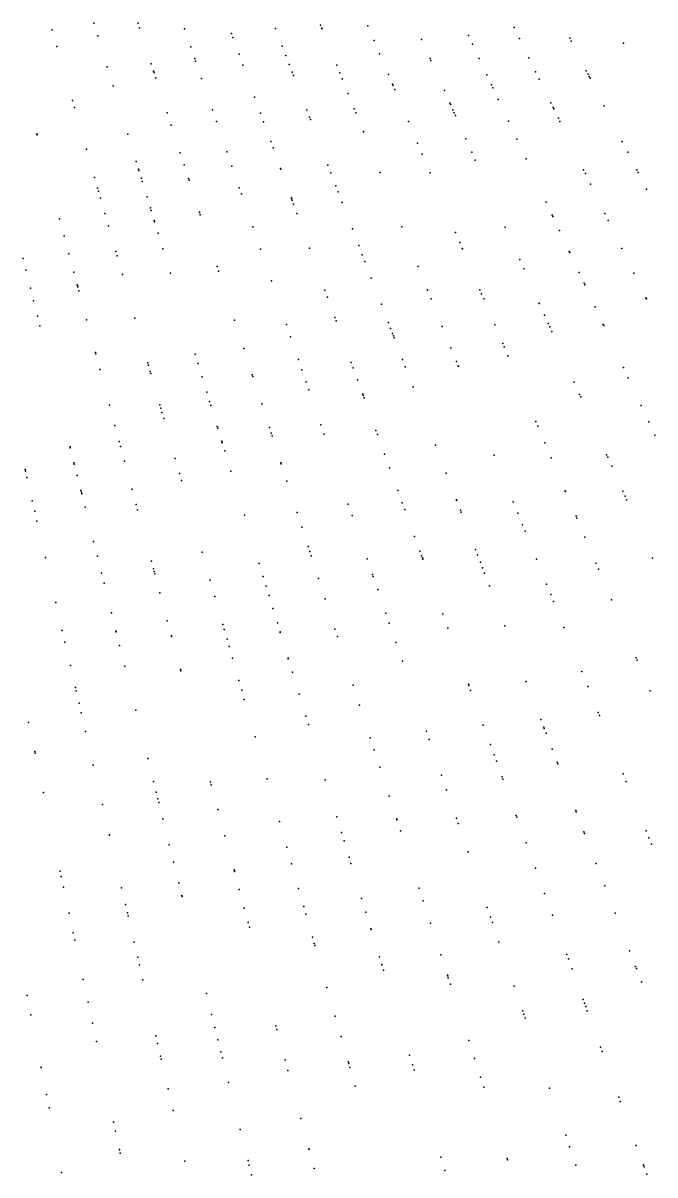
# Model space of a CAD drawing. Header units: metres. Extents: x -4327 to 4266, y -3886 to 3992.
# Drawn here: x 528 to 1056, y -2883 to -1920 of the extents above; entities that cross this region are included whole.
import ezdxf

# ---------------------------------------------------------------- set-up
doc = ezdxf.new("R2010")
doc.units = ezdxf.units.M

msp = doc.modelspace()

# ---------------------------------------------------------------- linework, layer by layer
for p in [(552.13, -1925.51, 2415.17), (586.97, -1919.88, 2533.81), (623.86, -1920.05, 2516.85), (625.08, -1923.81, 2553.02), (662.7, -1924.63, 2492.74), (738.68, -1924.32, 2529.85), (776.44, -1921.74, 2476.96), (777.47, -1924.3, 2491.27), (777.59, -1924.59, 2525.08), (815.95, -1922.26, 2515.05), (938.26, -1923.72, 2521.28), (590.22, -1930.52, 2425.91), (701.97, -1928.66, 2505.07), (703.17, -1931.95, 2489.89), (821.17, -1934.56, 2503.24), (860.91, -1933.64, 2482.37), (900.13, -1930.33, 2528.48), (942.74, -1932.89, 2475.28), (984.71, -1932.61, 2507.57), (986.01, -1935.16, 2458.91), (556.13, -1939.45, 2413.83), (667.96, -1939.9, 2535.03), (744.44, -1939.32, 2510.18), (825.82, -1945.51, 2517.41), (903.51, -1937.59, 2512.86), (1029.71, -1936.6, 2524.54), (634.88, -1953.94, 2477.13), (671.29, -1949.57, 2477.8), (672.04, -1951.74, 2472.31), (708.29, -1946.01, 2533.25), (711.58, -1955.04, 2480.83), (747.43, -1947.12, 2531.5), (750.34, -1954.69, 2493.86), (789.96, -1955.22, 2497.88), (868, -1949.56, 2500.04), (868.71, -1951.15, 2496.57), (909.02, -1949.41, 2530.98), (950.52, -1948.86, 2528.97), (598.2, -1956.61, 2542.17), (636.85, -1960.03, 2540.75), (637.28, -1961.35, 2539.62), (752.69, -1960.83, 2512.81), (753.8, -1963.73, 2541.77), (792.55, -1961.63, 2522.78), (833.16, -1962.79, 2531.35), (915.4, -1963.07, 2520.72), (956.25, -1960.6, 2480.54), (998.6, -1959.87, 2515.09), (1000.04, -1962.69, 2447.78), (1001.08, -1964.72, 2471.92), (603.01, -1972.36, 2542.69), (638.71, -1965.76, 2475.57), (677.05, -1966.29, 2515.75), (794.49, -1966.43, 2517.77), (836.58, -1970.86, 2519.35), (837.09, -1972.05, 2520.88), (919.36, -1971.57, 2534.42), (920.57, -1974.17, 2487.93), (959.22, -1966.68, 2488.24), (1001.72, -1965.98, 2517.39), (721.36, -1981.93, 2528.92), (799.54, -1978.94, 2486.62), (838.56, -1975.53, 2497.59), (879.96, -1976.41, 2501.14), (925.01, -1983.69, 2478.03), (569.06, -1984.55, 2514.23), (570.74, -1990.41, 2496.56), (686.06, -1992.45, 2504.39), (764.87, -1992.57, 2530.95), (804.63, -1991.53, 2530.24), (884.61, -1986.86, 2528.26), (885.09, -1987.95, 2488.18), (887.11, -1992.49, 2524.27), (968.99, -1986.72, 2513.58), (970.78, -1990.4, 2485.25), (971.35, -1991.56, 2467.66), (1013.51, -1989.12, 2494.39), (648.17, -1994.87, 2506.68), (689.46, -2002.35, 2511.27), (726.18, -1995.16, 2506.64), (728.88, -2002.57, 2482.83), (767.15, -1998.5, 2502.27), (767.92, -2000.51, 2527.03), (805.97, -1994.84, 2523.27), (849.84, -2002.1, 2492.43), (888.23, -1995, 2521.88), (889.22, -1997.21, 2480.6), (933.48, -2001.85, 2459.85), (975.23, -1999.51, 2477.52), (976.54, -2002.21, 2500), (539.28, -2012.61, 2515.02), (615.35, -2012.72, 2506.88), (651.6, -2005.42, 2503.24), (812.28, -2010.47, 2498.54), (812.41, -2010.8, 2532.24), (539.47, -2013.32, 2513.11), (734.87, -2019.03, 2545.07), (857.57, -2020.3, 2520.63), (897.9, -2016.72, 2521.41), (940.58, -2017.08, 2514.2), (1028.64, -2018.83, 2506.77), (580.75, -2025.31, 2515.12), (659.07, -2028.42, 2526.35), (698.17, -2027.62, 2517.78), (698.17, -2027.62, 2517.78), (736.81, -2024.38, 2490.55), (861.47, -2029.49, 2466.15), (902.86, -2027.85, 2510.36), (1033.22, -2027.81, 2493.21), (622.39, -2035.75, 2482.85), (624.34, -2042.11, 2498.87), (662.32, -2038.43, 2466.98), (702.28, -2039.58, 2527.04), (743.08, -2041.59, 2536.8), (743.25, -2042.06, 2504.02), (782.58, -2038.69, 2524.59), (905.79, -2034.43, 2501.96), (948.19, -2033.4, 2506.87), (587.53, -2048.94, 2524.82), (624.64, -2043.1, 2516.71), (626.65, -2049.69, 2502.62), (666.06, -2049.93, 2508.4), (666.53, -2051.36, 2538.02), (785.08, -2045.21, 2482.97), (826.22, -2044.97, 2469.78), (868.09, -2045.08, 2515.31), (996.31, -2042.74, 2503.48), (997.79, -2045.78, 2504.46), (1040.78, -2042.64, 2516.95), (1041.98, -2045, 2536.49), (590.09, -2057.88, 2516.28), (590.82, -2060.44, 2533.37), (627.47, -2052.37, 2533.73), (708.5, -2057.63, 2529.78), (789.22, -2056, 2457.98), (791.13, -2060.97, 2466.63), (1002.11, -2054.63, 2534.67), (1048.99, -2058.75, 2531.25), (592.5, -2066.29, 2493.32), (631.44, -2065.35, 2485.85), (710.27, -2062.77, 2486.3), (752.03, -2066.19, 2514.15), (752.21, -2066.67, 2479.04), (752.74, -2068.14, 2472.64), (794.58, -2069.94, 2485.54), (965.11, -2069.69, 2496.26), (596.21, -2079.22, 2542.37), (634.21, -2074.42, 2538.4), (634.92, -2076.71, 2518.88), (675.16, -2077.93, 2481.79), (675.26, -2078.23, 2520.69), (675.92, -2080.26, 2487.3), (753.89, -2071.3, 2534.28), (756.74, -2079.14, 2524.34), (970.14, -2080.46, 2520.28), (1014.02, -2079.06, 2479.21), (558.3, -2083.6, 2482.83), (599.17, -2089.55, 2532.53), (637.49, -2085.12, 2523.51), (637.75, -2085.99, 2485.93), (719.77, -2090.35, 2462.08), (844.51, -2090.24, 2491.44), (970.64, -2081.54, 2491.39), (1016.89, -2084.94, 2524.59), (562.11, -2097.83, 2491.54), (640.66, -2095.51, 2533.29), (803.04, -2092, 2512.03), (889.25, -2094.94, 2495.93), (930.73, -2090.45, 2540), (976.22, -2093.5, 2552.8), (644.68, -2108.64, 2515.69), (726.19, -2109.02, 2511.49), (767.33, -2108.23, 2498.54), (808.39, -2105.92, 2492.92), (892.86, -2103.44, 2525.36), (894.95, -2108.37, 2484.58), (895.08, -2108.68, 2482.23), (1028.37, -2108.47, 2555.88), (527.77, -2116.76, 2478.04), (566.13, -2112.81, 2484.61), (605.32, -2111.02, 2522.14), (606.32, -2114.51, 2468.64), (811.35, -2113.64, 2513.07), (942.89, -2117.76, 2468.34), (984.36, -2110.96, 2493.66), (984.77, -2111.84, 2519.38), (530.2, -2126.53, 2525.35), (570.24, -2128.17, 2467.17), (689.98, -2123.53, 2541.84), (691.19, -2127.25, 2515.69), (691.2, -2127.29, 2512.98), (813.55, -2119.36, 2511.59), (857.95, -2123.51, 2487.12), (946.31, -2125.45, 2482.73), (992.58, -2128.59, 2517.23), (610.81, -2130.13, 2467.85), (650.93, -2129.1, 2517.85), (735.34, -2135.59, 2487.93), (818.87, -2133.24, 2495.02), (996.69, -2137.4, 2527.65), (1038.42, -2129.07, 2454.31), (533.93, -2141.46, 2515.24), (573.11, -2138.87, 2460.6), (573.28, -2139.51, 2461.34), (573.54, -2140.48, 2522.68), (574.42, -2143.77, 2521.01), (780.12, -2143.36, 2531.83), (865.83, -2142.99, 2529.25), (865.96, -2143.34, 2496.64), (909.63, -2142.96, 2468.01), (911.11, -2146.45, 2526.69), (997.31, -2138.74, 2565.46), (536.61, -2152.24, 2525.12), (782.22, -2149.12, 2494.51), (827.26, -2155.07, 2528.85), (868.89, -2150.59, 2499.62), (912.86, -2150.57, 2553.81), (959.1, -2154.18, 2519.04), (959.25, -2154.52, 2478.47), (1005.87, -2157.08, 2476.78), (1048.43, -2149.6, 2538.24), (1048.89, -2150.54, 2509.01), (539.78, -2164.93, 2512.24), (621.26, -2166.58, 2510.07), (788.39, -2166.08, 2533.55), (963.57, -2164.22, 2467.98), (541.8, -2173.05, 2527.2), (580.94, -2168.1, 2521.75), (704.58, -2168.49, 2497.83), (747.91, -2172.08, 2486.49), (789.47, -2169.05, 2482.07), (833.14, -2170.39, 2527.38), (835, -2175.25, 2483.65), (878.2, -2173.61, 2485.29), (922.02, -2172.15, 2526.36), (966.64, -2171.1, 2516.72), (967.96, -2174.07, 2509.18), (1012.8, -2171.96, 2535.05), (1013.23, -2172.88, 2538.9), (751.39, -2182.19, 2492.61), (836.66, -2179.58, 2560.4), (837.4, -2181.51, 2559.87), (838.03, -2183.14, 2531.11), (969.63, -2177.82, 2505.28), (588.24, -2195.33, 2500.76), (712.24, -2192.04, 2502.94), (885.4, -2191.43, 2513.89), (928.74, -2187.96, 2484.32), (929.88, -2190.66, 2550.68), (588.55, -2196.49, 2499.34), (631.98, -2203.97, 2500.77), (671.63, -2196.81, 2505.56), (674.03, -2204.64, 2495.31), (757.91, -2201.13, 2536.36), (802.07, -2203.66, 2571.86), (845, -2201.31, 2541.03), (890.09, -2203.05, 2549.42), (933.07, -2198.18, 2501.37), (592.05, -2209.55, 2536.34), (632.57, -2206.04, 2527.92), (634.04, -2211.17, 2495.25), (634.57, -2213.02, 2533.14), (719.38, -2214.03, 2484.19), (719.89, -2215.6, 2524.3), (760.92, -2209.88, 2502.24), (803.74, -2208.25, 2469.6), (847.29, -2207.26, 2449.64), (891.47, -2206.47, 2495.44), (891.65, -2206.92, 2545.52), (1029.55, -2207.88, 2485.79), (677.4, -2215.69, 2488.68), (764.36, -2219.87, 2516.31), (807.37, -2218.22, 2549.47), (853.78, -2224.17, 2517.4), (988.5, -2220.2, 2529.06), (1033.65, -2216.66, 2517.56), (681.33, -2228.54, 2489.47), (766.71, -2226.67, 2513.01), (811.66, -2230.02, 2518.59), (812.16, -2231.39, 2492.75), (812.83, -2233.24, 2516.72), (993.03, -2230.38, 2496.67), (993.96, -2232.47, 2518.17), (600.03, -2239.35, 2550.9), (642.11, -2239.29, 2502.22), (642.84, -2241.85, 2540.96), (683.7, -2236.28, 2531.11), (684.73, -2239.65, 2510.1), (727.28, -2238.35, 2530.77), (1044.43, -2239.78, 2478.07), (643.91, -2245.59, 2476.56), (645.33, -2250.52, 2528.56), (956.41, -2253.16, 2522.3), (1050.72, -2253.27, 2479.44), (604.6, -2256.38, 2539.52), (690.11, -2257.26, 2491.42), (690.53, -2258.62, 2514.81), (733.75, -2258.24, 2465.54), (735.29, -2262.99, 2503.32), (776.78, -2255.95, 2480.17), (822.77, -2260.54, 2517.06), (957.99, -2256.89, 2537.52), (608.17, -2269.7, 2560.12), (693.89, -2269.61, 2483.26), (694.24, -2270.76, 2517.29), (694.29, -2270.92, 2550.71), (735.96, -2265.04, 2475.66), (779.49, -2263.81, 2535.45), (823.99, -2263.89, 2507.07), (872.45, -2272.8, 2492.28), (963.94, -2270.9, 2487.28), (1055.96, -2264.51, 2470.15), (567.06, -2274.35, 2526.01), (567.23, -2275.04, 2491.12), (609.32, -2274.03, 2471.39), (696.34, -2277.63, 2530.44), (830.02, -2280.46, 2517.16), (921.7, -2281.29, 2477.96), (1015.57, -2281, 2567.3), (1016.44, -2282.95, 2530.55), (570.35, -2287.53, 2453.35), (570.63, -2288.67, 2476.1), (612.58, -2286.16, 2481.87), (654.93, -2284.02, 2549.42), (743.32, -2287.71, 2538.97), (743.58, -2288.5, 2509.51), (834.12, -2291.73, 2472.29), (969.32, -2283.58, 2476.73), (1019.83, -2290.57, 2555.67), (529.47, -2293.37, 2550.39), (529.75, -2294.62, 2543.42), (530.97, -2299.9, 2491.42), (573.01, -2298.23, 2489.16), (658.52, -2296.53, 2507.96), (701.52, -2294.56, 2510.55), (881.51, -2296.4, 2488.12), (576.14, -2310.79, 2508.24), (618.85, -2309.6, 2480.08), (660.21, -2302.41, 2550.35), (748.26, -2302.91, 2492.45), (841.06, -2310.79, 2545.07), (981, -2311.08, 2559.06), (981.19, -2311.54, 2479.85), (1029.05, -2311.29, 2465.98), (535.47, -2319.38, 2548.47), (576.5, -2312.23, 2542.93), (576.82, -2313.52, 2475.8), (844.77, -2320.98, 2495.66), (890.02, -2318.59, 2514.9), (890.14, -2318.88, 2482.5), (890.2, -2319.05, 2512.65), (937.48, -2320.35, 2457.93), (1030.98, -2315.63, 2467.92), (1032.3, -2318.57, 2460.29), (537.51, -2328.2, 2513.83), (579.64, -2324.82, 2490.62), (622.33, -2322.55, 2499.44), (623.53, -2327.03, 2498.8), (756.82, -2329.26, 2520.96), (799.62, -2322.27, 2525.36), (846.88, -2326.79, 2543.19), (893.32, -2327.18, 2477.84), (894.01, -2328.97, 2531.67), (941.26, -2329.69, 2484.04), (539.43, -2336.54, 2506.35), (712.78, -2331.39, 2528.68), (802.88, -2331.73, 2475.52), (945.21, -2339.48, 2516.34), (989.99, -2332.28, 2499.38), (990.74, -2334.03, 2528.69), (760.76, -2341.37, 2542.39), (855.05, -2349.24, 2567.73), (947.4, -2344.91, 2494.81), (997.41, -2349.76, 2515.37), (586.77, -2353.42, 2499.34), (766.01, -2357.53, 2482.91), (905.94, -2360.06, 2466.66), (546.43, -2366.87, 2489.49), (589.87, -2365.85, 2534.58), (677.43, -2362.47, 2496.86), (767.4, -2361.81, 2531.22), (768.55, -2365.35, 2472.2), (815.3, -2367.81, 2467.64), (859.57, -2361.64, 2460.3), (860.94, -2365.41, 2524.09), (861.58, -2367.17, 2520.46), (861.93, -2368.12, 2507.76), (907.64, -2364.48, 2534.08), (956.84, -2368.25, 2467.95), (1053.98, -2367.28, 2498.3), (635.05, -2370.03, 2522.85), (636.77, -2376.44, 2532.44), (637.33, -2378.56, 2493.55), (725.18, -2371.94, 2478.97), (910.01, -2370.67, 2551.82), (911.89, -2375.55, 2548.73), (1006.68, -2371.58, 2519.41), (1008.84, -2376.69, 2516.59), (593.41, -2380.06, 2519.37), (595.45, -2388.22, 2536.29), (637.84, -2380.46, 2531.19), (684.15, -2385.92, 2497), (728.48, -2382.75, 2567.51), (774.71, -2384.3, 2560.9), (819.91, -2381.18, 2484.28), (820.41, -2382.65, 2560.11), (913.59, -2379.98, 2512.03), (642.09, -2396.32, 2487.63), (730.92, -2390.74, 2463.43), (824.2, -2393.65, 2516.43), (917.66, -2390.58, 2531.49), (965.27, -2389.14, 2497.88), (968.82, -2397.9, 2529.02), (555.13, -2404.53, 2551.28), (688.01, -2399.37, 2486.55), (733.37, -2398.74, 2471.67), (780.3, -2401.5, 2504.52), (971.1, -2403.56, 2526.71), (1019.69, -2402.23, 2491.42), (601.63, -2413, 2537.57), (736.67, -2409.55, 2501.84), (831.03, -2413.48, 2493.37), (878.62, -2414, 2523.1), (648.35, -2419.66, 2522.84), (694.77, -2422.95, 2497.33), (695.96, -2427.08, 2540.09), (740.32, -2421.47, 2484.23), (788.48, -2426.68, 2511.52), (833.85, -2421.67, 2490.94), (882.94, -2425.86, 2499.78), (930.44, -2423.87, 2508.6), (979.91, -2425.36, 2497.29), (560.5, -2427.78, 2482.14), (605.44, -2428.31, 2466.06), (605.65, -2429.13, 2571.31), (651.73, -2432.3, 2524.98), (651.89, -2432.89, 2561.67), (698.25, -2435.1, 2453), (742.59, -2428.89, 2459.43), (742.79, -2429.57, 2522.63), (790.53, -2432.99, 2496.17), (562.79, -2437.71, 2536.18), (608.44, -2440.33, 2557.92), (700.01, -2441.22, 2527.16), (839.41, -2437.83, 2518.53), (702.81, -2451.01, 2509.76), (749.33, -2450.93, 2503.51), (749.48, -2451.45, 2504.03), (844.84, -2453.6, 2504.58), (1040.22, -2450.6, 2500.28), (1041.13, -2452.74, 2568.93), (567.31, -2457.28, 2523.29), (612.76, -2457.65, 2463.4), (659.27, -2460.42, 2534.74), (659.57, -2461.55, 2530.38), (752.89, -2462.6, 2537.48), (994.81, -2462.25, 2543.59), (571.53, -2475.57, 2509.02), (708.14, -2469.59, 2534.32), (803.69, -2473.51, 2512.94), (900.03, -2472.82, 2493.13), (900.42, -2473.89, 2513.35), (948.4, -2470.66, 2477.3), (999.89, -2474.8, 2567.75), (572.2, -2478.45, 2473.85), (710.52, -2477.89, 2526.24), (758.59, -2481.23, 2526.17), (901.9, -2477.94, 2492.84), (1052.01, -2478.39, 2539.71), (574.57, -2488.74, 2522.37), (621.94, -2494.48, 2505.77), (712.7, -2485.48, 2517.45), (809.12, -2490.22, 2499.71), (576.41, -2496.69, 2541.49), (764.14, -2499.38, 2492.41), (960.5, -2502.19, 2558.75), (1008.58, -2496.33, 2545.22), (1009.63, -2498.93, 2479.16), (532.39, -2504.71, 2490.41), (580.03, -2512.37, 2526.94), (766.31, -2506.5, 2513.2), (864.96, -2512.03, 2558.63), (912.46, -2506.95, 2552.51), (962.95, -2508.58, 2487.97), (963.41, -2509.78, 2489.16), (964.98, -2513.86, 2487.75), (721.71, -2516.89, 2510.61), (818.04, -2517.66, 2494.35), (867.33, -2518.91, 2496.52), (918.4, -2523.28, 2486.27), (537.59, -2529.18, 2528.5), (537.88, -2530.53, 2527.09), (821.27, -2527.61, 2501.47), (921.51, -2531.83, 2483.79), (970.05, -2527.06, 2470.88), (586.49, -2540.36, 2508.13), (632, -2534.81, 2513.15), (825.99, -2542.13, 2560.19), (923.41, -2537.06, 2546.74), (974.23, -2537.95, 2470.68), (974.82, -2539.49, 2521.38), (731.78, -2552.04, 2562.39), (780.43, -2552.67, 2545.55), (877.65, -2548.89, 2573.6), (928.17, -2550.12, 2540.34), (928.92, -2552.18, 2542.39), (1029.41, -2547.88, 2478.37), (636.8, -2554.06, 2499.27), (684.44, -2554.38, 2508.16), (685.13, -2556.93, 2507.92), (881.83, -2561.01, 2477.88), (1031.92, -2554.08, 2500.79), (544.89, -2563.49, 2523.94), (639.03, -2563.02, 2486.22), (640.44, -2568.65, 2552.27), (641.21, -2571.75, 2513.84), (833.92, -2566.53, 2553.9), (594.13, -2573.46, 2521.46), (690.64, -2577.51, 2506.1), (989.8, -2578.53, 2529.5), (990.17, -2579.48, 2533.2), (990.17, -2579.48, 2533.2), (644.6, -2585.37, 2499.69), (742, -2587.67, 2558.75), (789.94, -2583.77, 2554.15), (840.07, -2585.46, 2470.68), (840.34, -2586.3, 2537.26), (889.98, -2584.7, 2536.64), (891.59, -2589.36, 2467.16), (940, -2582.64, 2508.8), (940.48, -2583.96, 2490.9), (600, -2598.88, 2496.78), (600.06, -2599.13, 2543.83), (696.57, -2599.64, 2489.22), (793.95, -2596.91, 2492.45), (843.26, -2595.3, 2551.67), (996.62, -2596.28, 2516.41), (997.12, -2597.59, 2506.65), (1048.58, -2595.32, 2496.96), (650.04, -2607.17, 2559.62), (748.17, -2609.17, 2496.76), (796.09, -2603.9, 2458.42), (948.34, -2605.53, 2525.49), (1050.98, -2601.28, 2488.98), (1053.17, -2606.69, 2480.5), (800.27, -2617.56, 2471.32), (899.75, -2613.05, 2506.17), (558.81, -2629.01, 2496.78), (653.61, -2621.49, 2542.94), (704.2, -2628.12, 2500.02), (704.43, -2628.97, 2558.93), (704.59, -2629.55, 2553.91), (752.15, -2623.05, 2485.43), (801.84, -2622.71, 2500.73), (956.01, -2626.61, 2504.39), (1006.78, -2622.75, 2478.68), (559.77, -2633.53, 2561.94), (657.99, -2639.03, 2554.36), (561.7, -2642.58, 2485.08), (610.18, -2642.96, 2561.43), (708.55, -2644.36, 2545.92), (758.06, -2643.69, 2488.56), (858.87, -2643.33, 2520.45), (963.69, -2647.71, 2483.26), (1013.95, -2641.44, 2523.92), (613.39, -2656.88, 2497.25), (660.59, -2649.47, 2542.13), (660.81, -2650.36, 2542.98), (810.81, -2652.04, 2528.69), (862.33, -2653.99, 2514.02), (566.3, -2664.24, 2461.92), (615.03, -2663.98, 2492.98), (615.63, -2666.61, 2539.53), (712.73, -2659.95, 2524.76), (762.39, -2658.76, 2519.27), (764.17, -2664.98, 2547.38), (814.33, -2663.56, 2520.27), (915.78, -2659.63, 2503.71), (918.52, -2667.57, 2502.92), (970.33, -2665.96, 2464.86), (1022.69, -2664.19, 2559.67), (715.99, -2672.1, 2516.92), (717.05, -2676.07, 2512.39), (818.54, -2677.32, 2508.4), (818.7, -2677.85, 2508.9), (868.38, -2672.61, 2487.58), (920.08, -2672.11, 2490.7), (569.8, -2680.71, 2469), (571.11, -2686.86, 2532.26), (769.69, -2684.21, 2501.89), (620.68, -2688.47, 2493.94), (771.21, -2689.53, 2523.41), (771.72, -2691.3, 2494.77), (925.6, -2688.14, 2547.27), (1034.78, -2695.7, 2475.69), (623.58, -2701, 2502.82), (825.67, -2700.66, 2486.18), (877, -2699.14, 2479.33), (982.29, -2698.83, 2473.34), (983.58, -2702.37, 2479.31), (625.08, -2707.51, 2522.63), (827.63, -2707.05, 2522.38), (827.73, -2707.38, 2473.25), (829.08, -2711.79, 2549.08), (882.51, -2716.1, 2553.16), (986.67, -2710.87, 2553.7), (1039.8, -2708.78, 2534.76), (1040.5, -2710.58, 2459.29), (578.1, -2719.75, 2532.57), (628, -2720.15, 2498.53), (882.7, -2716.68, 2462.66), (883.22, -2718.28, 2466.83), (884.98, -2723.69, 2577.21), (938.42, -2725.37, 2463.17), (1044.81, -2721.82, 2464.03), (531.25, -2733.03, 2511.02), (681.01, -2731.38, 2502.84), (781.77, -2726.37, 2485.95), (582.14, -2738.77, 2503.18), (995.97, -2736.41, 2444.83), (997.09, -2739.47, 2455.72), (998.11, -2742.28, 2541.01), (534.4, -2749.25, 2525.92), (685.41, -2749.04, 2486.01), (788.7, -2750.52, 2555.27), (945.53, -2746.03, 2531.59), (946.45, -2748.7, 2556.46), (947.6, -2752.04, 2553.95), (999.43, -2745.91, 2510.94), (585.87, -2756.29, 2510.9), (688.13, -2759.95, 2468.56), (739.14, -2758.49, 2475.68), (739.97, -2761.62, 2475.76), (589.11, -2771.57, 2491.74), (638.78, -2766.88, 2538.67), (640.27, -2773.3, 2502.97), (690.65, -2770.06, 2474.86), (793.58, -2767.53, 2554.19), (900.27, -2770.74, 2553.51), (642.7, -2783.84, 2495.94), (693.2, -2780.28, 2528.13), (850.83, -2782.93, 2545.07), (1010.46, -2776.21, 2516.32), (1011.81, -2779.92, 2522.47), (542.9, -2792.99, 2493.86), (542.98, -2793.37, 2480.51), (643.27, -2786.3, 2567.74), (694.46, -2785.32, 2461.21), (746.74, -2786.87, 2476.45), (799.6, -2788.53, 2556.65), (800.03, -2790.03, 2439.5), (800.97, -2793.32, 2466.83), (853.35, -2791.2, 2455.9), (905.14, -2785.73, 2530.83), (749.14, -2795.84, 2448.99), (854.56, -2795.15, 2533.82), (910.26, -2801.48, 2520), (649.04, -2811.29, 2468.32), (699.58, -2805.87, 2487.59), (805.43, -2808.85, 2535.9), (912.97, -2809.84, 2524.72), (967.77, -2810.61, 2512.28), (547.36, -2815.93, 2561.76), (1025.72, -2818.13, 2487.33), (1027.02, -2821.72, 2496.03), (549.55, -2827.18, 2488.5), (653.2, -2829.33, 2570.43), (603.47, -2839.1, 2566.53), (759.88, -2835.92, 2464.93), (605.04, -2846.49, 2470.39), (709.39, -2845.19, 2550.41), (981.34, -2850.02, 2488.9), (984.63, -2859.58, 2530.71), (1040.39, -2858.45, 2475.67), (608.34, -2862.01, 2581.56), (608.36, -2862.13, 2544.99), (608.99, -2865.05, 2464.59), (766.69, -2861.32, 2539.81), (766.79, -2861.69, 2540.13), (876.9, -2868.21, 2506.94), (932.32, -2869.38, 2507.86), (932.65, -2870.4, 2486.56), (662.94, -2871.52, 2546.36), (715.87, -2871.21, 2542.71), (716.81, -2874.95, 2543.21), (771.1, -2877.79, 2526.36), (880.37, -2879.55, 2497.38), (989.94, -2874.99, 2458.16), (1046.32, -2874.73, 2180.87), (1046.43, -2875.03, 2451.43), (1046.92, -2876.4, 2516.29), (560.04, -2881.15, 2547.21), (718.86, -2883.19, 2522.48), (1049.18, -2882.59, 2222.35)]:
    msp.add_point(p)

doc.saveas('drawing.dxf')
